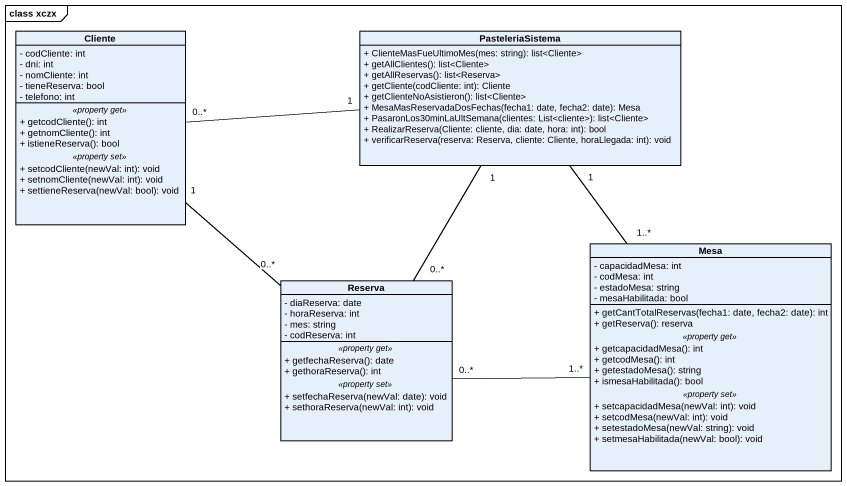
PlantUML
@startuml
mainframe class xczx
hide circle
hide empty members
skinparam classAttributeIconSize 0
class Cliente {
  - codCliente: int
  - dni: int
  - nomCliente: int
  - tieneReserva: bool
  - telefono: int
  .. <<property get>> ..
  + getcodCliente(): int
  + getnomCliente(): int
  + istieneReserva(): bool
  .. <<property set>> ..
  + setcodCliente(newVal: int): void
  + setnomCliente(newVal: int): void
  + settieneReserva(newVal: bool): void
}
class PasteleriaSistema {
  + ClienteMasFueUltimoMes(mes: string): list<Cliente>
  + getAllClientes(): list<Cliente>
  + getAllReservas(): list<Reserva>
  + getCliente(codCliente: int): Cliente
  + getClienteNoAsistieron(): list<Cliente>
  + MesaMasReservadaDosFechas(fecha1: date, fecha2: date): Mesa
  + PasaronLos30minLaUltSemana(clientes: List<cliente>): list<Cliente>
  + RealizarReserva(Cliente: cliente, dia: date, hora: int): bool
  + verificarReserva(reserva: Reserva, cliente: Cliente, horaLlegada: int): void
}
class Mesa {
  - capacidadMesa: int
  - codMesa: int
  - estadoMesa: string
  - mesaHabilitada: bool
  --
  + getCantTotalReservas(fecha1: date, fecha2: date): int
  + getReserva(): reserva
  .. <<property get>> ..
  + getcapacidadMesa(): int
  + getcodMesa(): int
  + getestadoMesa(): string
  + ismesaHabilitada(): bool
  .. <<property set>> ..
  + setcapacidadMesa(newVal: int): void
  + setcodMesa(newVal: int): void
  + setestadoMesa(newVal: string): void
  + setmesaHabilitada(newVal: bool): void
}
class Reserva {
  - diaReserva: date
  - horaReserva: int
  - mes: string
  - codReserva: int
  .. <<property get>> ..
  + getfechaReserva(): date
  + gethoraReserva(): int
  .. <<property set>> ..
  + setfechaReserva(newVal: date): void
  + sethoraReserva(newVal: int): void
}
Cliente "0..*" -right- "1" PasteleriaSistema
Cliente "1" -- "0..*" Reserva
PasteleriaSistema "1" -- "1..*" Mesa
PasteleriaSistema "1" -- "0..*" Reserva
Mesa "1..*" -left- "0..*" Reserva
@enduml
